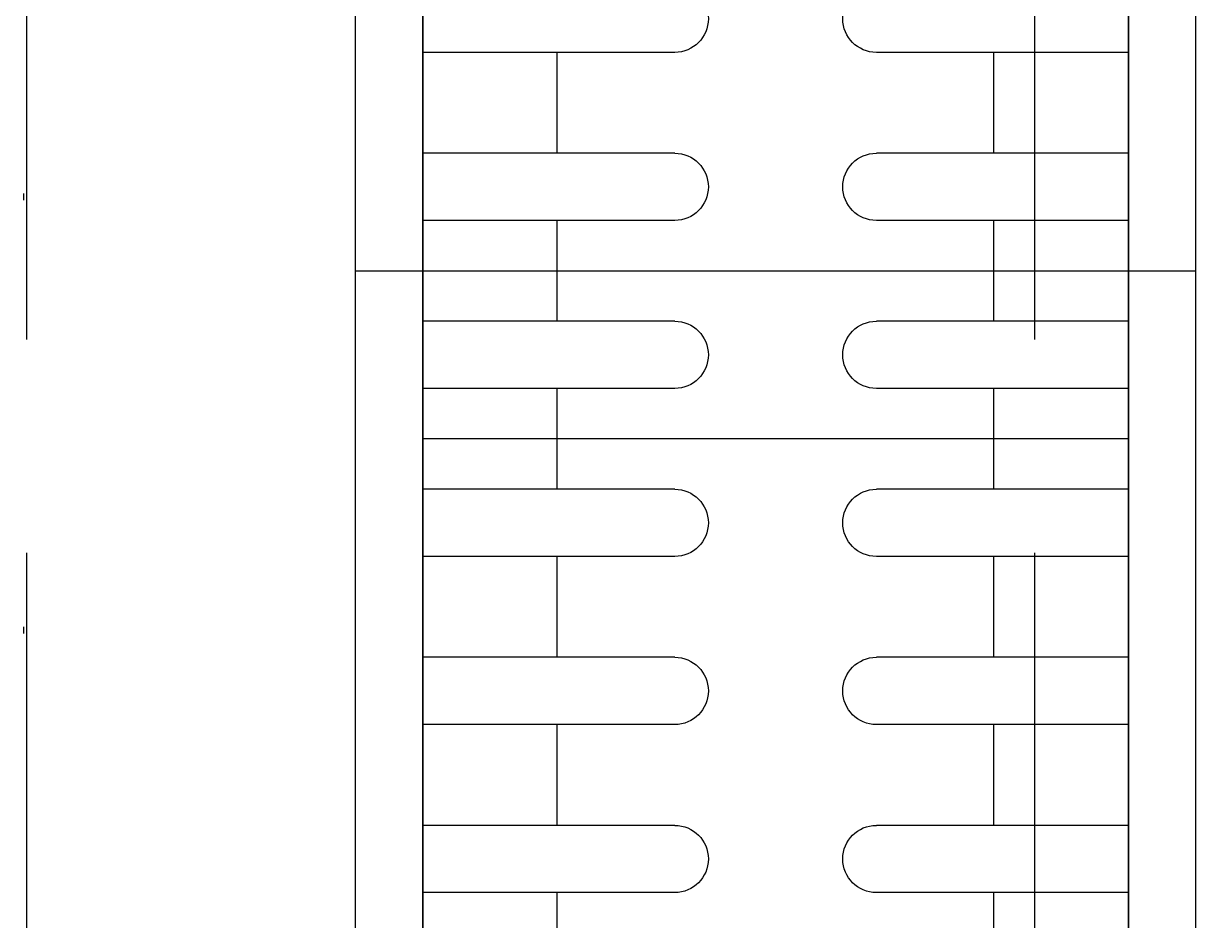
# Model space of a CAD drawing. Header units: inches. Extents: x 21 to 38546, y 13 to 15001.
# Drawn here: x 5341.71 to 5359.15, y 1837.56 to 1850.91 of the extents above; entities that cross this region are included whole.
import ezdxf

# ---------------------------------------------------------------- set-up
doc = ezdxf.new("R2010")
doc.units = ezdxf.units.IN
doc.header["$MEASUREMENT"] = 0
doc.linetypes.add('DOT', pattern=[6.35, 0, -6.35])
doc.linetypes.add('HIDDEN', pattern=[9.525, 6.35, -3.175])
doc.layers.add('RAST-IST-RADYATÖR-DİNAMİK BLOK', color=83, linetype='Continuous')
doc.layers.add('Z_MİM_-KM-BEAM-RAY', color=8, linetype='DOT', lineweight=25)
doc.layers.add('Z_MİM_-KM-WALL-RAY', color=8, linetype='HIDDEN', lineweight=25)

# ---------------------------------------------------------------- blocks, each defined once
blk = doc.blocks.new('-KM_Kiriş İzi_ZK')
at = {"layer": 'Z_MİM_-KM-BEAM-RAY'}
blk.add_line((2010, 905), (2010, 680), dxfattribs=at)
blk = doc.blocks.new('IS_RADYATOR-PLAN-110')
at = {"layer": 'RAST-IST-RADYATÖR-DİNAMİK BLOK', "color": 7}
for p, q in [((100.75, 11.5), (100.75, 7.75)), ((101.75, 11.5), (101.75, 7.75)), ((103.25, 11.5), (103.25, 7.75)), ((104.25, 11.5), (104.25, 7.75)), ((105.75, 11.5), (105.75, 7.75)), ((106.75, 11.5), (106.75, 7.75)), ((100, 9.5), (100.75, 9.5)), ((101.75, 9.5), (102.5, 9.5)), ((102.5, 9.5), (103.25, 9.5)), ((104.25, 9.5), (105, 9.5)), ((105, 9.5), (105.75, 9.5)), ((106.75, 9.5), (107.5, 9.5)), ((100.75, 4.75), (100.75, 1)), ((101.75, 4.75), (101.75, 1)), ((103.25, 4.75), (103.25, 1)), ((104.25, 4.75), (104.25, 1)), ((105.75, 4.75), (105.75, 1)), ((106.75, 4.75), (106.75, 1)), ((100, 3), (100.75, 3)), ((101.75, 3), (102.5, 3)), ((102.5, 3), (103.25, 3)), ((104.25, 3), (105, 3)), ((105, 3), (105.75, 3)), ((106.75, 3), (107.5, 3))]:
    blk.add_line(p, q, dxfattribs=at)
at = {"layer": 'RAST-IST-RADYATÖR-DİNAMİK BLOK'}
for points in [[(0, 0), (110, 0), (110, 12.5), (0, 12.5)], [(2.5, 11.5), (107.5, 11.5), (107.5, 1), (2.5, 1)]]:
    blk.add_lwpolyline(points, dxfattribs=at)
at = {"layer": 'RAST-IST-RADYATÖR-DİNAMİK BLOK', "color": 7}
for centre, start, end in [((101.25, 7.75), 180, 0), ((103.75, 7.75), 180, 0), ((106.25, 7.75), 180, 0), ((101.25, 4.75), 0, 180), ((103.75, 4.75), 0, 180), ((106.25, 4.75), 0, 180)]:
    blk.add_arc(centre, 0.5, start, end, dxfattribs=at)
blk = doc.blocks.new('IS_RADYATOR-PLAN-120')
at = {"layer": 'RAST-IST-RADYATÖR-DİNAMİK BLOK', "color": 7}
for p, q in [((100.75, 11.5), (100.75, 7.75)), ((101.75, 11.5), (101.75, 7.75)), ((103.25, 11.5), (103.25, 7.75)), ((104.25, 11.5), (104.25, 7.75)), ((105.75, 11.5), (105.75, 7.75)), ((106.75, 11.5), (106.75, 7.75)), ((108.25, 11.5), (108.25, 7.75)), ((109.25, 11.5), (109.25, 7.75)), ((110.75, 11.5), (110.75, 7.75)), ((111.75, 11.5), (111.75, 7.75)), ((113.25, 11.5), (113.25, 7.75)), ((100, 9.5), (100.75, 9.5)), ((101.75, 9.5), (102.5, 9.5)), ((102.5, 9.5), (103.25, 9.5)), ((104.25, 9.5), (105, 9.5)), ((105, 9.5), (105.75, 9.5)), ((106.75, 9.5), (107.5, 9.5)), ((107.5, 9.5), (108.25, 9.5)), ((109.25, 9.5), (110, 9.5)), ((110, 9.5), (110.75, 9.5)), ((111.75, 9.5), (112.5, 9.5)), ((112.5, 9.5), (113.25, 9.5)), ((100.75, 4.75), (100.75, 1)), ((101.75, 4.75), (101.75, 1)), ((103.25, 4.75), (103.25, 1)), ((104.25, 4.75), (104.25, 1)), ((105.75, 4.75), (105.75, 1)), ((106.75, 4.75), (106.75, 1)), ((108.25, 4.75), (108.25, 1)), ((109.25, 4.75), (109.25, 1)), ((110.75, 4.75), (110.75, 1)), ((111.75, 4.75), (111.75, 1)), ((113.25, 4.75), (113.25, 1)), ((100, 3), (100.75, 3)), ((101.75, 3), (102.5, 3)), ((102.5, 3), (103.25, 3)), ((104.25, 3), (105, 3)), ((105, 3), (105.75, 3)), ((106.75, 3), (107.5, 3)), ((107.5, 3), (108.25, 3)), ((109.25, 3), (110, 3)), ((110, 3), (110.75, 3)), ((111.75, 3), (112.5, 3)), ((112.5, 3), (113.25, 3))]:
    blk.add_line(p, q, dxfattribs=at)
at = {"layer": 'RAST-IST-RADYATÖR-DİNAMİK BLOK'}
for points in [[(0, 0), (120, 0), (120, 12.5), (0, 12.5)], [(2.5, 11.5), (117.5, 11.5), (117.5, 1), (2.5, 1)]]:
    blk.add_lwpolyline(points, dxfattribs=at)
at = {"layer": 'RAST-IST-RADYATÖR-DİNAMİK BLOK', "color": 7}
for centre, start, end in [((101.25, 7.75), 180, 0), ((103.75, 7.75), 180, 0), ((106.25, 7.75), 180, 0), ((108.75, 7.75), 180, 0), ((111.25, 7.75), 180, 0), ((113.75, 7.75), 180, 0), ((101.25, 4.75), 0, 180), ((103.75, 4.75), 0, 180), ((106.25, 4.75), 0, 180), ((108.75, 4.75), 0, 180), ((111.25, 4.75), 0, 180), ((113.75, 4.75), 0, 180)]:
    blk.add_arc(centre, 0.5, start, end, dxfattribs=at)
blk = doc.blocks.new('IS_RADYATOR-PLAN-130')
at = {"layer": 'RAST-IST-RADYATÖR-DİNAMİK BLOK', "color": 7}
for p, q in [((100.75, 11.5), (100.75, 7.75)), ((101.75, 11.5), (101.75, 7.75)), ((103.25, 11.5), (103.25, 7.75)), ((104.25, 11.5), (104.25, 7.75)), ((105.75, 11.5), (105.75, 7.75)), ((106.75, 11.5), (106.75, 7.75)), ((108.25, 11.5), (108.25, 7.75)), ((109.25, 11.5), (109.25, 7.75)), ((110.75, 11.5), (110.75, 7.75)), ((111.75, 11.5), (111.75, 7.75)), ((113.25, 11.5), (113.25, 7.75)), ((100, 9.5), (100.75, 9.5)), ((101.75, 9.5), (102.5, 9.5)), ((102.5, 9.5), (103.25, 9.5)), ((104.25, 9.5), (105, 9.5)), ((105, 9.5), (105.75, 9.5)), ((106.75, 9.5), (107.5, 9.5)), ((107.5, 9.5), (108.25, 9.5)), ((109.25, 9.5), (110, 9.5)), ((110, 9.5), (110.75, 9.5)), ((111.75, 9.5), (112.5, 9.5)), ((112.5, 9.5), (113.25, 9.5)), ((100.75, 4.75), (100.75, 1)), ((101.75, 4.75), (101.75, 1)), ((103.25, 4.75), (103.25, 1)), ((104.25, 4.75), (104.25, 1)), ((105.75, 4.75), (105.75, 1)), ((106.75, 4.75), (106.75, 1)), ((108.25, 4.75), (108.25, 1)), ((109.25, 4.75), (109.25, 1)), ((110.75, 4.75), (110.75, 1)), ((111.75, 4.75), (111.75, 1)), ((113.25, 4.75), (113.25, 1)), ((100, 3), (100.75, 3)), ((101.75, 3), (102.5, 3)), ((102.5, 3), (103.25, 3)), ((104.25, 3), (105, 3)), ((105, 3), (105.75, 3)), ((106.75, 3), (107.5, 3)), ((107.5, 3), (108.25, 3)), ((109.25, 3), (110, 3)), ((110, 3), (110.75, 3)), ((111.75, 3), (112.5, 3)), ((112.5, 3), (113.25, 3))]:
    blk.add_line(p, q, dxfattribs=at)
at = {"layer": 'RAST-IST-RADYATÖR-DİNAMİK BLOK'}
for points in [[(0, 0), (130, 0), (130, 12.5), (0, 12.5)], [(2.5, 11.5), (127.5, 11.5), (127.5, 1), (2.5, 1)]]:
    blk.add_lwpolyline(points, dxfattribs=at)
at = {"layer": 'RAST-IST-RADYATÖR-DİNAMİK BLOK', "color": 7}
for centre, start, end in [((101.25, 7.75), 180, 0), ((103.75, 7.75), 180, 0), ((106.25, 7.75), 180, 0), ((108.75, 7.75), 180, 0), ((111.25, 7.75), 180, 0), ((113.75, 7.75), 180, 0), ((101.25, 4.75), 0, 180), ((103.75, 4.75), 0, 180), ((106.25, 4.75), 0, 180), ((108.75, 4.75), 0, 180), ((111.25, 4.75), 0, 180), ((113.75, 4.75), 0, 180)]:
    blk.add_arc(centre, 0.5, start, end, dxfattribs=at)
blk = doc.blocks.new('IS_RADYATOR-PLAN-140')
at = {"layer": 'RAST-IST-RADYATÖR-DİNAMİK BLOK', "color": 7}
for p, q in [((100.75, 11.5), (100.75, 7.75)), ((101.75, 11.5), (101.75, 7.75)), ((103.25, 11.5), (103.25, 7.75)), ((104.25, 11.5), (104.25, 7.75)), ((105.75, 11.5), (105.75, 7.75)), ((106.75, 11.5), (106.75, 7.75)), ((108.25, 11.5), (108.25, 7.75)), ((109.25, 11.5), (109.25, 7.75)), ((110.75, 11.5), (110.75, 7.75)), ((111.75, 11.5), (111.75, 7.75)), ((113.25, 11.5), (113.25, 7.75)), ((100, 9.5), (100.75, 9.5)), ((101.75, 9.5), (102.5, 9.5)), ((102.5, 9.5), (103.25, 9.5)), ((104.25, 9.5), (105, 9.5)), ((105, 9.5), (105.75, 9.5)), ((106.75, 9.5), (107.5, 9.5)), ((107.5, 9.5), (108.25, 9.5)), ((109.25, 9.5), (110, 9.5)), ((110, 9.5), (110.75, 9.5)), ((111.75, 9.5), (112.5, 9.5)), ((112.5, 9.5), (113.25, 9.5)), ((100.75, 4.75), (100.75, 1)), ((101.75, 4.75), (101.75, 1)), ((103.25, 4.75), (103.25, 1)), ((104.25, 4.75), (104.25, 1)), ((105.75, 4.75), (105.75, 1)), ((106.75, 4.75), (106.75, 1)), ((108.25, 4.75), (108.25, 1)), ((109.25, 4.75), (109.25, 1)), ((110.75, 4.75), (110.75, 1)), ((111.75, 4.75), (111.75, 1)), ((113.25, 4.75), (113.25, 1)), ((100, 3), (100.75, 3)), ((101.75, 3), (102.5, 3)), ((102.5, 3), (103.25, 3)), ((104.25, 3), (105, 3)), ((105, 3), (105.75, 3)), ((106.75, 3), (107.5, 3)), ((107.5, 3), (108.25, 3)), ((109.25, 3), (110, 3)), ((110, 3), (110.75, 3)), ((111.75, 3), (112.5, 3)), ((112.5, 3), (113.25, 3))]:
    blk.add_line(p, q, dxfattribs=at)
at = {"layer": 'RAST-IST-RADYATÖR-DİNAMİK BLOK'}
for points in [[(0, 0), (140, 0), (140, 12.5), (0, 12.5)], [(2.5, 11.5), (137.5, 11.5), (137.5, 1), (2.5, 1)]]:
    blk.add_lwpolyline(points, dxfattribs=at)
at = {"layer": 'RAST-IST-RADYATÖR-DİNAMİK BLOK', "color": 7}
for centre, start, end in [((101.25, 7.75), 180, 0), ((103.75, 7.75), 180, 0), ((106.25, 7.75), 180, 0), ((108.75, 7.75), 180, 0), ((111.25, 7.75), 180, 0), ((113.75, 7.75), 180, 0), ((101.25, 4.75), 0, 180), ((103.75, 4.75), 0, 180), ((106.25, 4.75), 0, 180), ((108.75, 4.75), 0, 180), ((111.25, 4.75), 0, 180), ((113.75, 4.75), 0, 180)]:
    blk.add_arc(centre, 0.5, start, end, dxfattribs=at)
blk = doc.blocks.new('IS_RADYATOR-PLAN-150')
at = {"layer": 'RAST-IST-RADYATÖR-DİNAMİK BLOK', "color": 7}
for p, q in [((100.75, 11.5), (100.75, 7.75)), ((101.75, 11.5), (101.75, 7.75)), ((103.25, 11.5), (103.25, 7.75)), ((104.25, 11.5), (104.25, 7.75)), ((105.75, 11.5), (105.75, 7.75)), ((106.75, 11.5), (106.75, 7.75)), ((108.25, 11.5), (108.25, 7.75)), ((109.25, 11.5), (109.25, 7.75)), ((110.75, 11.5), (110.75, 7.75)), ((111.75, 11.5), (111.75, 7.75)), ((113.25, 11.5), (113.25, 7.75)), ((100, 9.5), (100.75, 9.5)), ((101.75, 9.5), (102.5, 9.5)), ((102.5, 9.5), (103.25, 9.5)), ((104.25, 9.5), (105, 9.5)), ((105, 9.5), (105.75, 9.5)), ((106.75, 9.5), (107.5, 9.5)), ((107.5, 9.5), (108.25, 9.5)), ((109.25, 9.5), (110, 9.5)), ((110, 9.5), (110.75, 9.5)), ((111.75, 9.5), (112.5, 9.5)), ((112.5, 9.5), (113.25, 9.5)), ((100.75, 4.75), (100.75, 1)), ((101.75, 4.75), (101.75, 1)), ((103.25, 4.75), (103.25, 1)), ((104.25, 4.75), (104.25, 1)), ((105.75, 4.75), (105.75, 1)), ((106.75, 4.75), (106.75, 1)), ((108.25, 4.75), (108.25, 1)), ((109.25, 4.75), (109.25, 1)), ((110.75, 4.75), (110.75, 1)), ((111.75, 4.75), (111.75, 1)), ((113.25, 4.75), (113.25, 1)), ((100, 3), (100.75, 3)), ((101.75, 3), (102.5, 3)), ((102.5, 3), (103.25, 3)), ((104.25, 3), (105, 3)), ((105, 3), (105.75, 3)), ((106.75, 3), (107.5, 3)), ((107.5, 3), (108.25, 3)), ((109.25, 3), (110, 3)), ((110, 3), (110.75, 3)), ((111.75, 3), (112.5, 3)), ((112.5, 3), (113.25, 3))]:
    blk.add_line(p, q, dxfattribs=at)
at = {"layer": 'RAST-IST-RADYATÖR-DİNAMİK BLOK'}
for points in [[(-5, 0), (145, 0), (145, 12.5), (-5, 12.5)], [(-2.5, 11.5), (142.5, 11.5), (142.5, 1), (-2.5, 1)]]:
    blk.add_lwpolyline(points, dxfattribs=at)
at = {"layer": 'RAST-IST-RADYATÖR-DİNAMİK BLOK', "color": 7}
for centre, start, end in [((101.25, 7.75), 180, 0), ((103.75, 7.75), 180, 0), ((106.25, 7.75), 180, 0), ((108.75, 7.75), 180, 0), ((111.25, 7.75), 180, 0), ((113.75, 7.75), 180, 0), ((101.25, 4.75), 0, 180), ((103.75, 4.75), 0, 180), ((106.25, 4.75), 0, 180), ((108.75, 4.75), 0, 180), ((111.25, 4.75), 0, 180), ((113.75, 4.75), 0, 180)]:
    blk.add_arc(centre, 0.5, start, end, dxfattribs=at)
blk = doc.blocks.new('IS_RADYATOR-PLAN-160')
at = {"layer": 'RAST-IST-RADYATÖR-DİNAMİK BLOK', "color": 7}
for p, q in [((100.75, 11.5), (100.75, 7.75)), ((101.75, 11.5), (101.75, 7.75)), ((103.25, 11.5), (103.25, 7.75)), ((104.25, 11.5), (104.25, 7.75)), ((105.75, 11.5), (105.75, 7.75)), ((106.75, 11.5), (106.75, 7.75)), ((108.25, 11.5), (108.25, 7.75)), ((109.25, 11.5), (109.25, 7.75)), ((110.75, 11.5), (110.75, 7.75)), ((111.75, 11.5), (111.75, 7.75)), ((113.25, 11.5), (113.25, 7.75)), ((100, 9.5), (100.75, 9.5)), ((101.75, 9.5), (102.5, 9.5)), ((102.5, 9.5), (103.25, 9.5)), ((104.25, 9.5), (105, 9.5)), ((105, 9.5), (105.75, 9.5)), ((106.75, 9.5), (107.5, 9.5)), ((107.5, 9.5), (108.25, 9.5)), ((109.25, 9.5), (110, 9.5)), ((110, 9.5), (110.75, 9.5)), ((111.75, 9.5), (112.5, 9.5)), ((112.5, 9.5), (113.25, 9.5)), ((100.75, 4.75), (100.75, 1)), ((101.75, 4.75), (101.75, 1)), ((103.25, 4.75), (103.25, 1)), ((104.25, 4.75), (104.25, 1)), ((105.75, 4.75), (105.75, 1)), ((106.75, 4.75), (106.75, 1)), ((108.25, 4.75), (108.25, 1)), ((109.25, 4.75), (109.25, 1)), ((110.75, 4.75), (110.75, 1)), ((111.75, 4.75), (111.75, 1)), ((113.25, 4.75), (113.25, 1)), ((100, 3), (100.75, 3)), ((101.75, 3), (102.5, 3)), ((102.5, 3), (103.25, 3)), ((104.25, 3), (105, 3)), ((105, 3), (105.75, 3)), ((106.75, 3), (107.5, 3)), ((107.5, 3), (108.25, 3)), ((109.25, 3), (110, 3)), ((110, 3), (110.75, 3)), ((111.75, 3), (112.5, 3)), ((112.5, 3), (113.25, 3))]:
    blk.add_line(p, q, dxfattribs=at)
at = {"layer": 'RAST-IST-RADYATÖR-DİNAMİK BLOK'}
for points in [[(-5, 0), (155, 0), (155, 12.5), (-5, 12.5)], [(-2.5, 11.5), (152.5, 11.5), (152.5, 1), (-2.5, 1)]]:
    blk.add_lwpolyline(points, dxfattribs=at)
at = {"layer": 'RAST-IST-RADYATÖR-DİNAMİK BLOK', "color": 7}
for centre, start, end in [((101.25, 7.75), 180, 0), ((103.75, 7.75), 180, 0), ((106.25, 7.75), 180, 0), ((108.75, 7.75), 180, 0), ((111.25, 7.75), 180, 0), ((113.75, 7.75), 180, 0), ((101.25, 4.75), 0, 180), ((103.75, 4.75), 0, 180), ((106.25, 4.75), 0, 180), ((108.75, 4.75), 0, 180), ((111.25, 4.75), 0, 180), ((113.75, 4.75), 0, 180)]:
    blk.add_arc(centre, 0.5, start, end, dxfattribs=at)
blk = doc.blocks.new('IS_RADYATOR-PLAN-170')
at = {"layer": 'RAST-IST-RADYATÖR-DİNAMİK BLOK', "color": 7}
for p, q in [((100.75, 11.5), (100.75, 7.75)), ((101.75, 11.5), (101.75, 7.75)), ((103.25, 11.5), (103.25, 7.75)), ((104.25, 11.5), (104.25, 7.75)), ((105.75, 11.5), (105.75, 7.75)), ((106.75, 11.5), (106.75, 7.75)), ((108.25, 11.5), (108.25, 7.75)), ((109.25, 11.5), (109.25, 7.75)), ((110.75, 11.5), (110.75, 7.75)), ((111.75, 11.5), (111.75, 7.75)), ((113.25, 11.5), (113.25, 7.75)), ((100, 9.5), (100.75, 9.5)), ((101.75, 9.5), (102.5, 9.5)), ((102.5, 9.5), (103.25, 9.5)), ((104.25, 9.5), (105, 9.5)), ((105, 9.5), (105.75, 9.5)), ((106.75, 9.5), (107.5, 9.5)), ((107.5, 9.5), (108.25, 9.5)), ((109.25, 9.5), (110, 9.5)), ((110, 9.5), (110.75, 9.5)), ((111.75, 9.5), (112.5, 9.5)), ((112.5, 9.5), (113.25, 9.5)), ((100.75, 4.75), (100.75, 1)), ((101.75, 4.75), (101.75, 1)), ((103.25, 4.75), (103.25, 1)), ((104.25, 4.75), (104.25, 1)), ((105.75, 4.75), (105.75, 1)), ((106.75, 4.75), (106.75, 1)), ((108.25, 4.75), (108.25, 1)), ((109.25, 4.75), (109.25, 1)), ((110.75, 4.75), (110.75, 1)), ((111.75, 4.75), (111.75, 1)), ((113.25, 4.75), (113.25, 1)), ((100, 3), (100.75, 3)), ((101.75, 3), (102.5, 3)), ((102.5, 3), (103.25, 3)), ((104.25, 3), (105, 3)), ((105, 3), (105.75, 3)), ((106.75, 3), (107.5, 3)), ((107.5, 3), (108.25, 3)), ((109.25, 3), (110, 3)), ((110, 3), (110.75, 3)), ((111.75, 3), (112.5, 3)), ((112.5, 3), (113.25, 3))]:
    blk.add_line(p, q, dxfattribs=at)
at = {"layer": 'RAST-IST-RADYATÖR-DİNAMİK BLOK'}
for points in [[(-5, 0), (165, 0), (165, 12.5), (-5, 12.5)], [(-2.5, 11.5), (162.5, 11.5), (162.5, 1), (-2.5, 1)]]:
    blk.add_lwpolyline(points, dxfattribs=at)
at = {"layer": 'RAST-IST-RADYATÖR-DİNAMİK BLOK', "color": 7}
for centre, start, end in [((101.25, 7.75), 180, 0), ((103.75, 7.75), 180, 0), ((106.25, 7.75), 180, 0), ((108.75, 7.75), 180, 0), ((111.25, 7.75), 180, 0), ((113.75, 7.75), 180, 0), ((101.25, 4.75), 0, 180), ((103.75, 4.75), 0, 180), ((106.25, 4.75), 0, 180), ((108.75, 4.75), 0, 180), ((111.25, 4.75), 0, 180), ((113.75, 4.75), 0, 180)]:
    blk.add_arc(centre, 0.5, start, end, dxfattribs=at)
blk = doc.blocks.new('IS_RADYATOR-PLAN-180')
at = {"layer": 'RAST-IST-RADYATÖR-DİNAMİK BLOK', "color": 7}
for p, q in [((100.75, 11.5), (100.75, 7.75)), ((101.75, 11.5), (101.75, 7.75)), ((103.25, 11.5), (103.25, 7.75)), ((104.25, 11.5), (104.25, 7.75)), ((105.75, 11.5), (105.75, 7.75)), ((106.75, 11.5), (106.75, 7.75)), ((108.25, 11.5), (108.25, 7.75)), ((109.25, 11.5), (109.25, 7.75)), ((110.75, 11.5), (110.75, 7.75)), ((111.75, 11.5), (111.75, 7.75)), ((113.25, 11.5), (113.25, 7.75)), ((100, 9.5), (100.75, 9.5)), ((101.75, 9.5), (102.5, 9.5)), ((102.5, 9.5), (103.25, 9.5)), ((104.25, 9.5), (105, 9.5)), ((105, 9.5), (105.75, 9.5)), ((106.75, 9.5), (107.5, 9.5)), ((107.5, 9.5), (108.25, 9.5)), ((109.25, 9.5), (110, 9.5)), ((110, 9.5), (110.75, 9.5)), ((111.75, 9.5), (112.5, 9.5)), ((112.5, 9.5), (113.25, 9.5)), ((100.75, 4.75), (100.75, 1)), ((101.75, 4.75), (101.75, 1)), ((103.25, 4.75), (103.25, 1)), ((104.25, 4.75), (104.25, 1)), ((105.75, 4.75), (105.75, 1)), ((106.75, 4.75), (106.75, 1)), ((108.25, 4.75), (108.25, 1)), ((109.25, 4.75), (109.25, 1)), ((110.75, 4.75), (110.75, 1)), ((111.75, 4.75), (111.75, 1)), ((113.25, 4.75), (113.25, 1)), ((100, 3), (100.75, 3)), ((101.75, 3), (102.5, 3)), ((102.5, 3), (103.25, 3)), ((104.25, 3), (105, 3)), ((105, 3), (105.75, 3)), ((106.75, 3), (107.5, 3)), ((107.5, 3), (108.25, 3)), ((109.25, 3), (110, 3)), ((110, 3), (110.75, 3)), ((111.75, 3), (112.5, 3)), ((112.5, 3), (113.25, 3))]:
    blk.add_line(p, q, dxfattribs=at)
at = {"layer": 'RAST-IST-RADYATÖR-DİNAMİK BLOK'}
for points in [[(-5, 0), (175, 0), (175, 12.5), (-5, 12.5)], [(-2.5, 11.5), (172.5, 11.5), (172.5, 1), (-2.5, 1)]]:
    blk.add_lwpolyline(points, dxfattribs=at)
at = {"layer": 'RAST-IST-RADYATÖR-DİNAMİK BLOK', "color": 7}
for centre, start, end in [((101.25, 7.75), 180, 0), ((103.75, 7.75), 180, 0), ((106.25, 7.75), 180, 0), ((108.75, 7.75), 180, 0), ((111.25, 7.75), 180, 0), ((113.75, 7.75), 180, 0), ((101.25, 4.75), 0, 180), ((103.75, 4.75), 0, 180), ((106.25, 4.75), 0, 180), ((108.75, 4.75), 0, 180), ((111.25, 4.75), 0, 180), ((113.75, 4.75), 0, 180)]:
    blk.add_arc(centre, 0.5, start, end, dxfattribs=at)
blk = doc.blocks.new('IS_RADYATOR-PLAN-190')
at = {"layer": 'RAST-IST-RADYATÖR-DİNAMİK BLOK', "color": 7}
for p, q in [((100.75, 11.5), (100.75, 7.75)), ((101.75, 11.5), (101.75, 7.75)), ((103.25, 11.5), (103.25, 7.75)), ((104.25, 11.5), (104.25, 7.75)), ((105.75, 11.5), (105.75, 7.75)), ((106.75, 11.5), (106.75, 7.75)), ((108.25, 11.5), (108.25, 7.75)), ((109.25, 11.5), (109.25, 7.75)), ((110.75, 11.5), (110.75, 7.75)), ((111.75, 11.5), (111.75, 7.75)), ((113.25, 11.5), (113.25, 7.75)), ((100, 9.5), (100.75, 9.5)), ((101.75, 9.5), (102.5, 9.5)), ((102.5, 9.5), (103.25, 9.5)), ((104.25, 9.5), (105, 9.5)), ((105, 9.5), (105.75, 9.5)), ((106.75, 9.5), (107.5, 9.5)), ((107.5, 9.5), (108.25, 9.5)), ((109.25, 9.5), (110, 9.5)), ((110, 9.5), (110.75, 9.5)), ((111.75, 9.5), (112.5, 9.5)), ((112.5, 9.5), (113.25, 9.5)), ((100.75, 4.75), (100.75, 1)), ((101.75, 4.75), (101.75, 1)), ((103.25, 4.75), (103.25, 1)), ((104.25, 4.75), (104.25, 1)), ((105.75, 4.75), (105.75, 1)), ((106.75, 4.75), (106.75, 1)), ((108.25, 4.75), (108.25, 1)), ((109.25, 4.75), (109.25, 1)), ((110.75, 4.75), (110.75, 1)), ((111.75, 4.75), (111.75, 1)), ((113.25, 4.75), (113.25, 1)), ((100, 3), (100.75, 3)), ((101.75, 3), (102.5, 3)), ((102.5, 3), (103.25, 3)), ((104.25, 3), (105, 3)), ((105, 3), (105.75, 3)), ((106.75, 3), (107.5, 3)), ((107.5, 3), (108.25, 3)), ((109.25, 3), (110, 3)), ((110, 3), (110.75, 3)), ((111.75, 3), (112.5, 3)), ((112.5, 3), (113.25, 3))]:
    blk.add_line(p, q, dxfattribs=at)
at = {"layer": 'RAST-IST-RADYATÖR-DİNAMİK BLOK'}
for points in [[(-5, 0), (185, 0), (185, 12.5), (-5, 12.5)], [(182.5, 11.5), (-2.5, 11.5), (-2.5, 1), (182.5, 1)]]:
    blk.add_lwpolyline(points, dxfattribs=at)
at = {"layer": 'RAST-IST-RADYATÖR-DİNAMİK BLOK', "color": 7}
for centre, start, end in [((101.25, 7.75), 180, 0), ((103.75, 7.75), 180, 0), ((106.25, 7.75), 180, 0), ((108.75, 7.75), 180, 0), ((111.25, 7.75), 180, 0), ((113.75, 7.75), 180, 0), ((101.25, 4.75), 0, 180), ((103.75, 4.75), 0, 180), ((106.25, 4.75), 0, 180), ((108.75, 4.75), 0, 180), ((111.25, 4.75), 0, 180), ((113.75, 4.75), 0, 180)]:
    blk.add_arc(centre, 0.5, start, end, dxfattribs=at)
blk = doc.blocks.new('IS_RADYATOR-PLAN-200')
at = {"layer": 'RAST-IST-RADYATÖR-DİNAMİK BLOK', "color": 7}
for p, q in [((105.75, 11.5), (105.75, 7.75)), ((106.75, 11.5), (106.75, 7.75)), ((108.25, 11.5), (108.25, 7.75)), ((109.25, 11.5), (109.25, 7.75)), ((110.75, 11.5), (110.75, 7.75)), ((111.75, 11.5), (111.75, 7.75)), ((113.25, 11.5), (113.25, 7.75)), ((114.25, 11.5), (114.25, 7.75)), ((115.75, 11.5), (115.75, 7.75)), ((116.75, 11.5), (116.75, 7.75)), ((118.25, 11.5), (118.25, 7.75)), ((105, 9.5), (105.75, 9.5)), ((106.75, 9.5), (107.5, 9.5)), ((107.5, 9.5), (108.25, 9.5)), ((109.25, 9.5), (110, 9.5)), ((110, 9.5), (110.75, 9.5)), ((111.75, 9.5), (112.5, 9.5)), ((112.5, 9.5), (113.25, 9.5)), ((114.25, 9.5), (115, 9.5)), ((115, 9.5), (115.75, 9.5)), ((116.75, 9.5), (117.5, 9.5)), ((117.5, 9.5), (118.25, 9.5)), ((105.75, 4.75), (105.75, 1)), ((106.75, 4.75), (106.75, 1)), ((108.25, 4.75), (108.25, 1)), ((109.25, 4.75), (109.25, 1)), ((110.75, 4.75), (110.75, 1)), ((111.75, 4.75), (111.75, 1)), ((113.25, 4.75), (113.25, 1)), ((114.25, 4.75), (114.25, 1)), ((115.75, 4.75), (115.75, 1)), ((116.75, 4.75), (116.75, 1)), ((118.25, 4.75), (118.25, 1)), ((105, 3), (105.75, 3)), ((106.75, 3), (107.5, 3)), ((107.5, 3), (108.25, 3)), ((109.25, 3), (110, 3)), ((110, 3), (110.75, 3)), ((111.75, 3), (112.5, 3)), ((112.5, 3), (113.25, 3)), ((114.25, 3), (115, 3)), ((115, 3), (115.75, 3)), ((116.75, 3), (117.5, 3)), ((117.5, 3), (118.25, 3))]:
    blk.add_line(p, q, dxfattribs=at)
at = {"layer": 'RAST-IST-RADYATÖR-DİNAMİK BLOK'}
for points in [[(0, 0), (200, 0), (200, 12.5), (0, 12.5)], [(2.5, 11.5), (197.5, 11.5), (197.5, 1), (2.5, 1)]]:
    blk.add_lwpolyline(points, dxfattribs=at)
at = {"layer": 'RAST-IST-RADYATÖR-DİNAMİK BLOK', "color": 7}
for centre, start, end in [((106.25, 7.75), 180, 0), ((108.75, 7.75), 180, 0), ((111.25, 7.75), 180, 0), ((113.75, 7.75), 180, 0), ((116.25, 7.75), 180, 0), ((118.75, 7.75), 180, 0), ((106.25, 4.75), 0, 180), ((108.75, 4.75), 0, 180), ((111.25, 4.75), 0, 180), ((113.75, 4.75), 0, 180), ((116.25, 4.75), 0, 180), ((118.75, 4.75), 0, 180)]:
    blk.add_arc(centre, 0.5, start, end, dxfattribs=at)
blk = doc.blocks.new('IS_U4738')
for name, p in [('IS_RADYATOR-PLAN-110', (0, 0)), ('IS_RADYATOR-PLAN-120', (0, 0)), ('IS_RADYATOR-PLAN-130', (0, 0)), ('IS_RADYATOR-PLAN-140', (0, 0)), ('IS_RADYATOR-PLAN-150', (0, 0)), ('IS_RADYATOR-PLAN-160', (0, 0)), ('IS_RADYATOR-PLAN-170', (0, 0)), ('IS_RADYATOR-PLAN-180', (0, 0)), ('IS_RADYATOR-PLAN-190', (0, 0)), ('IS_RADYATOR-PLAN-200', (-5, 0))]:
    blk.add_blockref(name, p)

msp = doc.modelspace()

# ---------------------------------------------------------------- linework, layer by layer
at = {"layer": 'Z_MİM_-KM-WALL-RAY'}
for p, q in [((5341.758, 1862.083), (5341.758, 1662.084)), ((5356.758, 1862.083), (5356.758, 1662.084))]:
    msp.add_line(p, q, dxfattribs=at)

# ---------------------------------------------------------------- block references
at = {"layer": 'RAST-IST-RADYATÖR-DİNAMİK BLOK', "xscale": -1, "rotation": 270}
msp.add_blockref('IS_U4738', (5346.655, 1737.231), dxfattribs=at)
at = {"layer": 'Z_MİM_-KM-BEAM-RAY'}
msp.add_blockref('-KM_Kiriş İzi_ZK', (3331.714, 982.083), dxfattribs=at)

doc.saveas('drawing.dxf')
